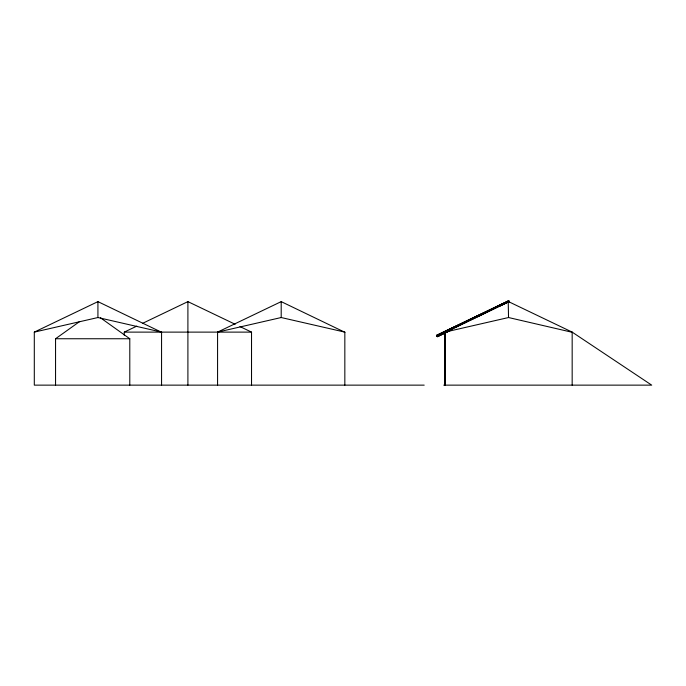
<?xml version="1.0" encoding="UTF-8"?>
<svg xmlns="http://www.w3.org/2000/svg" width="686" height="686" viewBox="0 0 686 686"><rect width="100%" height="100%" fill="white"/><g stroke="black" fill="none" stroke-linecap="round" stroke-linejoin="round"><path stroke-width="1.03" d="M444.802 385.138L444.82 332.118L443.756 332.118M55.557 385.138L55.557 338.747L79.73 321.485M436.51 335.368L508.197 300.922M508.257 301.051L436.528 335.394L436.913 336.209M436.579 335.523L508.935 300.88L509.312 301.651M436.991 335.565L508.986 300.965L437.068 335.737M437.085 335.78L479.18 315.646M481.058 314.651L496.364 307.337M498.259 306.376L507.846 301.84M436.845 336.071L443.516 332.813M445.754 331.775L452.477 328.62M455.967 326.879L457.879 325.961M464.885 322.617L466.814 321.734L464.945 322.746M470.313 320.019L493.543 308.811M498.328 306.513L507.897 301.951M436.896 336.166L449.973 329.975M479.282 315.852L481.186 314.917M498.705 306.522L506.671 302.629M507.314 302.389L509.226 301.471M437.316 336.26L509.286 301.608M437.376 336.38L440.249 335.008M448.85 330.875L445.008 332.701L450.831 330.095L437.488 336.612M437.385 336.406L443.182 333.765M437.522 336.68L450.899 330.249M424.197 385.138L34.3 385.138L34.3 332.118L97.927 301.626L161.647 332.307M124.277 335.3L124.277 332.118L136.806 326.116M142.594 323.338L187.904 301.626L235.144 324.264M217.573 385.138L217.573 332.118L281.2 301.626L344.921 332.307M444.871 332.118L444.905 385.138L444.905 332.118L508.532 301.626L572.167 332.118L651.7 385.138L443.756 385.138M34.3 332.118L97.927 317.532L161.562 332.118L161.562 385.138M217.573 332.118L281.2 317.532L344.835 332.118L344.835 385.138M444.905 332.118L508.532 317.532L572.253 332.307M124.277 332.118L251.53 332.118L251.53 385.138M55.557 338.747L129.791 338.747L129.791 385.138M239.963 326.57L251.53 332.118M100.448 317.781L129.791 338.747M508.66 301.085L509.218 302.243M508.215 300.957L508.532 317.532M437.274 335.377L437.625 336.106M436.973 335.531L437.557 336.749M572.167 332.118L572.167 385.138M281.2 301.626L281.2 317.532M187.904 301.626L187.904 385.138M97.927 301.626L97.927 317.532"/></g></svg>
